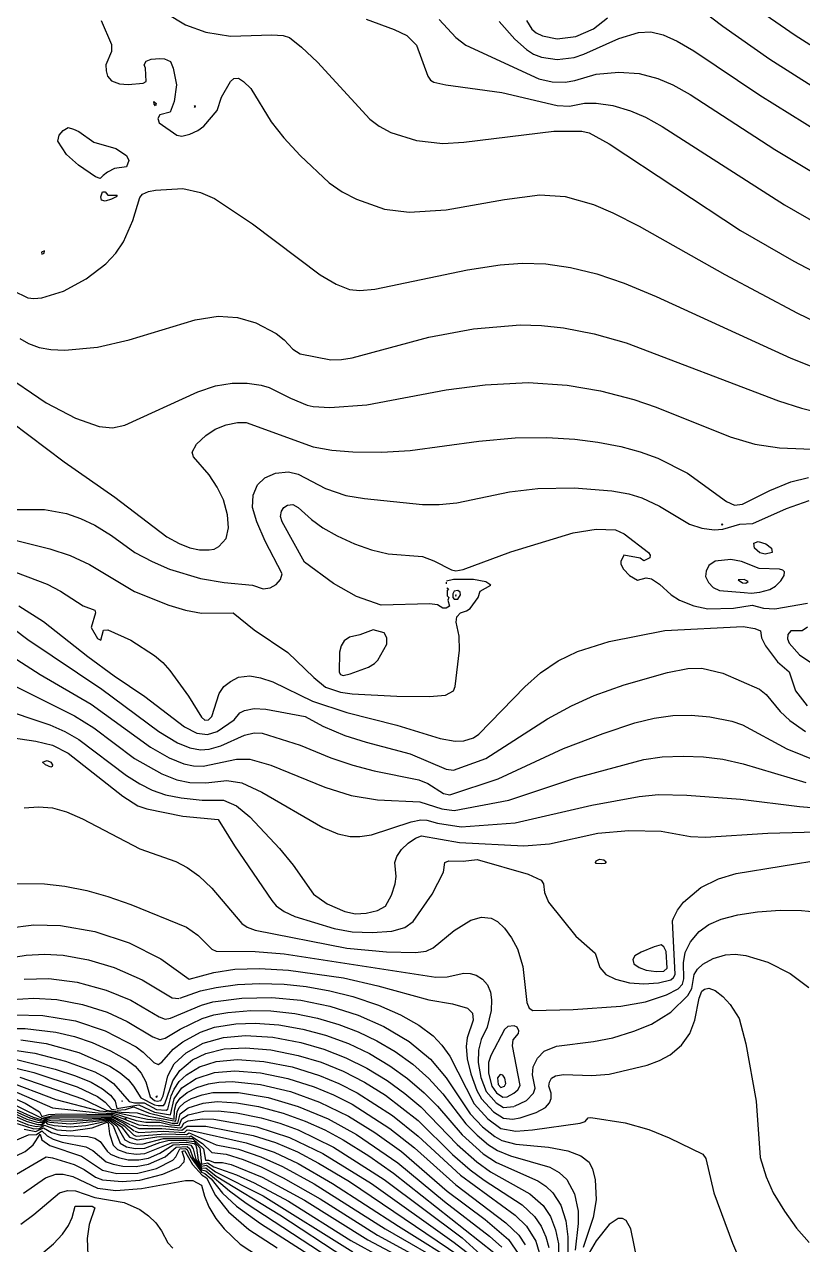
# Model space of a CAD drawing. Header units: inches. Extents: x 2608994 to 2618701, y 1261813 to 1271655.
# Drawn here: x 2611703 to 2612763, y 1265149 to 1266812 of the extents above; entities that cross this region are included whole.
import ezdxf

# ---------------------------------------------------------------- set-up
doc = ezdxf.new("R2010")
doc.units = ezdxf.units.IN
doc.header["$MEASUREMENT"] = 0

msp = doc.modelspace()

# ---------------------------------------------------------------- linework, layer by layer
for points, elevation in [([(2612564.8, 1266878.2), (2612654.8, 1266809.4), (2612718.4, 1266764.8), (2612809.6, 1266706.7)], 250), ([(2612680, 1266848.2), (2612753.2, 1266797.1), (2612839.6, 1266742.3)], 249), ([(2611896.4, 1266827.1), (2611922.8, 1266811.5), (2611950.4, 1266801.5), (2611984, 1266796), (2612040.4, 1266797.7), (2612056, 1266796.7), (2612064.4, 1266794.2), (2612080.9, 1266781.1), (2612102.6, 1266760.7), (2612173.7, 1266682.7), (2612186.5, 1266673.1), (2612202.4, 1266664.8), (2612237.2, 1266653.8), (2612273.2, 1266649.8), (2612302, 1266651.7), (2612424.4, 1266666.7), (2612462.8, 1266666.7), (2612472.4, 1266664.4), (2612499.6, 1266649.1), (2612678.8, 1266531.2), (2612751.1, 1266489.5), (2612860, 1266431.9)], 254), ([(2611808.1, 1266817.1), (2611821.9, 1266784.7), (2611822.2, 1266775.1), (2611814.3, 1266757.1), (2611814.6, 1266748.7), (2611816.8, 1266741.5), (2611822, 1266735.2), (2611832.8, 1266731), (2611844.8, 1266730), (2611865.2, 1266732.1), (2611869.4, 1266734.3), (2611868.5, 1266752.3), (2611866.7, 1266757.1), (2611869.4, 1266761.9), (2611876, 1266764.7), (2611888, 1266765.7), (2611894, 1266765), (2611902.4, 1266761.2), (2611906.2, 1266752.3), (2611910.6, 1266729.5), (2611907.2, 1266706.7), (2611901.9, 1266692.3), (2611888, 1266688.8), (2611885.2, 1266683.9), (2611886.8, 1266678), (2611910.8, 1266660.9), (2611918, 1266659.7), (2611928.8, 1266662.3), (2611939.6, 1266667.2), (2611948, 1266673.3), (2611966.1, 1266694.7), (2611971.7, 1266712.7), (2611984, 1266734), (2611988.8, 1266738.3), (2611994.8, 1266738.5), (2612002, 1266734.2), (2612012, 1266724.7), (2612039.5, 1266679.1), (2612056.9, 1266657.5), (2612079.2, 1266633.5), (2612118.4, 1266596.3), (2612136.4, 1266583.9), (2612155.6, 1266573.7), (2612194, 1266560.4), (2612227.6, 1266556.2), (2612278, 1266559.3), (2612357.2, 1266573.6), (2612405.2, 1266579.8), (2612440, 1266577.4), (2612478.4, 1266566.5), (2612504.8, 1266555.2), (2612540.8, 1266536.9), (2612657.2, 1266471.4), (2612756.5, 1266418.7), (2612826, 1266385.1)], 255), ([(2612168.8, 1266819.3), (2612206.8, 1266805.1), (2612224.4, 1266796.7), (2612237.4, 1266783.5), (2612252.8, 1266741.5), (2612256.4, 1266736.1), (2612261.2, 1266733.1), (2612277.4, 1266729.5), (2612353.6, 1266719.2), (2612429.2, 1266701.3), (2612446, 1266700.4), (2612466.4, 1266704.5), (2612482, 1266704.7), (2612504.8, 1266701.3), (2612528.8, 1266694.4), (2612549.2, 1266685.5), (2612572, 1266673), (2612738.8, 1266565.9), (2612852.8, 1266500.3)], 253), ([(2612268.4, 1266818.8), (2612291.2, 1266793.9), (2612304.4, 1266783.8), (2612404, 1266737.8), (2612422, 1266733.9), (2612440, 1266733.4), (2612453.2, 1266735.6), (2612482, 1266744.2), (2612513.2, 1266746.9), (2612540.8, 1266745), (2612566, 1266738.2), (2612586.4, 1266729.4), (2612610, 1266716.3), (2612725.6, 1266641.5), (2612821.6, 1266583.7)], 252), ([(2612350, 1266815.8), (2612371.5, 1266791.9), (2612387.2, 1266777.7), (2612396.8, 1266771.6), (2612407.6, 1266767.5), (2612429.2, 1266764.2), (2612452, 1266766.8), (2612465.2, 1266771.3), (2612513.2, 1266792.9), (2612539.6, 1266801.1), (2612556.4, 1266801.8), (2612573.2, 1266797.8), (2612592.4, 1266789.1), (2612615.2, 1266776), (2612705.2, 1266715.7), (2612786.8, 1266664.7)], 251), ([(2612387.2, 1266817.1), (2612394.4, 1266805.5), (2612400.4, 1266800.4), (2612408.8, 1266796.2), (2612429.2, 1266792.4), (2612454.4, 1266795.5), (2612478.4, 1266806.1), (2612497.6, 1266820.7)], 250), ([(2611882, 1266701.2), (2611880.2, 1266703.1), (2611879.6, 1266706.7), (2611882.9, 1266704.3), (2611882, 1266701.2)], 256), ([(2611934.8, 1266699.9), (2611936, 1266699.3), (2611936.4, 1266700.7), (2611936, 1266700.9), (2611934.8, 1266699.9)], 254), ([(2611810.7, 1266605.9), (2611806.4, 1266601.8), (2611800.4, 1266604.2), (2611777.3, 1266620.3), (2611760.8, 1266634.9), (2611748.8, 1266652.8), (2611750.8, 1266661.1), (2611756, 1266667.5), (2611763.2, 1266671.4), (2611770.4, 1266669.2), (2611777.7, 1266665.9), (2611798, 1266651.5), (2611828, 1266642.8), (2611842.5, 1266633.5), (2611845.5, 1266626.3), (2611842.4, 1266617.9), (2611826, 1266615.5), (2611816.4, 1266610.7), (2611810.7, 1266605.9)], 256), ([(2611687.6, 1266449.6), (2611708, 1266439.6), (2611716.4, 1266438.3), (2611727.2, 1266439.3), (2611756.6, 1266448.7), (2611787.4, 1266465.5), (2611814.3, 1266485.9), (2611827.9, 1266500.3), (2611838.4, 1266515.9), (2611851, 1266544.7), (2611860.6, 1266575.9), (2611864.3, 1266580.7), (2611872.4, 1266584.2), (2611882, 1266586.1), (2611919.2, 1266588.4), (2611943.2, 1266582.9), (2611962.4, 1266574.8), (2612014, 1266540.1), (2612106.4, 1266470.8), (2612128, 1266457.9), (2612146, 1266450.6), (2612160.4, 1266449.4), (2612180.8, 1266451.3), (2612306.8, 1266477.6), (2612351.2, 1266484.4), (2612381.2, 1266486.8), (2612413.6, 1266485.6), (2612447.2, 1266480.8), (2612483.2, 1266471.9), (2612520.4, 1266459.4), (2612563.6, 1266441.4), (2612747.2, 1266357.2), (2612885.2, 1266302.4)], 256), ([(2611822, 1266573.9), (2611813.6, 1266571.2), (2611808.3, 1266572.3), (2611807.6, 1266577.1), (2611810, 1266583.8), (2611813.6, 1266583.8), (2611817.2, 1266579.4), (2611829.7, 1266579.5), (2611828.3, 1266577.1), (2611822, 1266573.9)], 256), ([(2611730.2, 1266500.3), (2611730.8, 1266503.4), (2611726.5, 1266501.5), (2611727.2, 1266498.9), (2611730.2, 1266500.3)], 255), ([(2611697.2, 1266383.9), (2611709.2, 1266377), (2611723.6, 1266371.8), (2611739.2, 1266369), (2611758.4, 1266368), (2611802.8, 1266372.1), (2611846, 1266382.3), (2611936, 1266409.6), (2611967.2, 1266414.2), (2611993.6, 1266412.4), (2612018.8, 1266405.5), (2612046.4, 1266391), (2612057.2, 1266382.2), (2612069.2, 1266369.3), (2612078.8, 1266362.9), (2612120.8, 1266354.8), (2612135.2, 1266355.2), (2612149.6, 1266357.8), (2612254, 1266385.9), (2612315.2, 1266397.3), (2612378.8, 1266402.6), (2612407.6, 1266401.7), (2612437.6, 1266398.4), (2612479.6, 1266390.3), (2612522.8, 1266378.2), (2612730.4, 1266298.9), (2612761.6, 1266289.2), (2612838.4, 1266269.4)], 257), ([(2611671.7, 1266338.3), (2611733.2, 1266296.5), (2611772.8, 1266275.6), (2611805.2, 1266264.1), (2611823.2, 1266262.4), (2611840, 1266265.8), (2611939.6, 1266311.5), (2611963.6, 1266319.3), (2611986.4, 1266323), (2612006.8, 1266323.3), (2612026, 1266320.5), (2612036.8, 1266317), (2612065.6, 1266302.6), (2612088.4, 1266293.3), (2612096.8, 1266291.3), (2612119.6, 1266290.1), (2612170, 1266293.5), (2612278, 1266313.9), (2612330.8, 1266320.9), (2612389.6, 1266323.9), (2612442.4, 1266320.4), (2612488, 1266312.7), (2612533.6, 1266300.8), (2612563.6, 1266290.3), (2612664.4, 1266250.2), (2612698, 1266240.2), (2612731.6, 1266235), (2612820.4, 1266231.5)], 258), ([(2611685.2, 1266270.2), (2611757.6, 1266215.9), (2611826.8, 1266167.6), (2611897.3, 1266113.9), (2611914.4, 1266104.5), (2611928.8, 1266098.7), (2611942, 1266096.1), (2611955.2, 1266095.8), (2611962, 1266097.1), (2611968.4, 1266100.5), (2611978, 1266111.3), (2611981.6, 1266125.9), (2611979.8, 1266143.9), (2611974.4, 1266164.2), (2611966, 1266181.2), (2611955.2, 1266198), (2611933.6, 1266222.8), (2611931.9, 1266229.1), (2611938, 1266239.9), (2611950.4, 1266251.9), (2611963.1, 1266260.3), (2611978, 1266266.2), (2611993.6, 1266269.5), (2612005.6, 1266269.6), (2612096.8, 1266236.2), (2612122, 1266231.8), (2612150.8, 1266229.7), (2612190.4, 1266229.2), (2612228.8, 1266231.3), (2612322.4, 1266244), (2612371.6, 1266248.4), (2612414.8, 1266249.1), (2612453.2, 1266246.9), (2612484.4, 1266242.9), (2612515.6, 1266236.8), (2612542, 1266229.7), (2612566, 1266220.9), (2612606.7, 1266200.3), (2612659.4, 1266161.9), (2612670.4, 1266157), (2612681.2, 1266158.4), (2612718.4, 1266176.9), (2612747.2, 1266188.5), (2612771.2, 1266194.7)], 259), ([(2611664.8, 1266151.1), (2611730.8, 1266150.8), (2611760.8, 1266145.4), (2611780, 1266138.7), (2611799.2, 1266129.6), (2611822, 1266115.6), (2611853.9, 1266092.3), (2611877.2, 1266079.9), (2611901.2, 1266069.5), (2611943.2, 1266057.1), (2611975.6, 1266051.7), (2612014, 1266047.9), (2612028.4, 1266043), (2612038, 1266044.1), (2612046.4, 1266048.6), (2612052.4, 1266055.5), (2612054.4, 1266063.5), (2612031.3, 1266107.9), (2612019.8, 1266134.3), (2612014.2, 1266153.5), (2612014.8, 1266170.3), (2612021.1, 1266184.7), (2612030.8, 1266194.2), (2612045.2, 1266200.3), (2612063.2, 1266202.4), (2612076.4, 1266199.3), (2612113.6, 1266179.4), (2612141.2, 1266170.1), (2612166.4, 1266165.8), (2612245.6, 1266158), (2612268.4, 1266157.9), (2612292.4, 1266160.2), (2612364.2, 1266175.1), (2612402.8, 1266179.8), (2612452, 1266180.6), (2612503.6, 1266176.3), (2612526.4, 1266172.2), (2612544.1, 1266166.7), (2612568.4, 1266155.5), (2612609.2, 1266130.8), (2612626, 1266125.7), (2612642.8, 1266123.4), (2612654.8, 1266124.3), (2612677.6, 1266130.8), (2612695.6, 1266131.8), (2612741.2, 1266152.5), (2612772.4, 1266163.3)], 260), ([(2612278.6, 1266044.2), (2612280.8, 1266043.1), (2612279.2, 1266040.7), (2612279.2, 1266033.5), (2612281.6, 1266031.1), (2612280.1, 1266027.5), (2612282.4, 1266019.1), (2612278, 1266016.7), (2612273.2, 1266016.5), (2612266, 1266021), (2612255.2, 1266022.6), (2612189.2, 1266020.4), (2612155.6, 1266032.5), (2612124.4, 1266050.3), (2612084.8, 1266079.2), (2612054.3, 1266134.3), (2612052.1, 1266141.5), (2612053.5, 1266148.7), (2612056.8, 1266153.5), (2612061.8, 1266157.1), (2612069.2, 1266157.6), (2612076.4, 1266153.6), (2612094.4, 1266137.3), (2612110, 1266126), (2612129.2, 1266115.2), (2612153.2, 1266104.2), (2612176, 1266096.1), (2612198.8, 1266090.5), (2612245.6, 1266086.8), (2612261.2, 1266081.2), (2612285.2, 1266068.8), (2612291.2, 1266067.3), (2612300.8, 1266069.3), (2612365.9, 1266093.5), (2612450.8, 1266119.4), (2612482, 1266124), (2612508.4, 1266123.3), (2612520.4, 1266117.9), (2612553.4, 1266092.3), (2612555.7, 1266088.7), (2612555.4, 1266085.1), (2612546.8, 1266081.2), (2612542, 1266084.5), (2612519.7, 1266088.7), (2612515.6, 1266080.3), (2612515.7, 1266076.7), (2612519.5, 1266069.5), (2612527.6, 1266060.9), (2612538.4, 1266054.7), (2612550.4, 1266057.8), (2612557.6, 1266056.4), (2612568.4, 1266049.4), (2612584.2, 1266034.7), (2612595.4, 1266027.5), (2612615.2, 1266019.5), (2612634.4, 1266015.6), (2612669.2, 1266016.6), (2612694.4, 1266020.7), (2612710, 1266016.4), (2612725.6, 1266015.7), (2612770, 1266023.4)], 261), ([(2612653.6, 1266129.8), (2612652.7, 1266130.7), (2612653.6, 1266131.5), (2612654.5, 1266130.7), (2612653.6, 1266129.8)], 260), ([(2611644.4, 1266120.4), (2611738, 1266097.4), (2611765.6, 1266088.3), (2611792, 1266075.9), (2611853.2, 1266039.4), (2611900, 1266020.4), (2611922.8, 1266013.8), (2611944.4, 1266009.9), (2611987.6, 1266010.2), (2612016.4, 1265987.1), (2612062, 1265956.3), (2612097.7, 1265921.9), (2612113.7, 1265908.7), (2612134, 1265901.9), (2612149.6, 1265899.8), (2612210.8, 1265896.5), (2612255.2, 1265896), (2612276.8, 1265898.2), (2612287.9, 1265903.9), (2612290.3, 1265909.9), (2612295.8, 1265959.1), (2612295.5, 1265978.3), (2612291.4, 1265997.5), (2612292.4, 1266004.7), (2612297.2, 1266010.1), (2612305.6, 1266012.9), (2612310.4, 1266016.3), (2612321.6, 1266031.1), (2612324.2, 1266039.5), (2612338.5, 1266047.9), (2612332, 1266052.4), (2612315.2, 1266055.8), (2612287.6, 1266055.8), (2612278.3, 1266053.3)], 261), ([(2612721.6, 1266092.3), (2612712.4, 1266090.1), (2612705.2, 1266091.9), (2612697.9, 1266098.3), (2612696.8, 1266105), (2612702.8, 1266107.4), (2612713.4, 1266104.3), (2612720.9, 1266098.3), (2612721.6, 1266092.3)], 261), ([(2612683.6, 1266038.1), (2612693.2, 1266037.1), (2612705.2, 1266038.2), (2612718.7, 1266041.9), (2612726.4, 1266046.7), (2612733.8, 1266053.9), (2612738.2, 1266061.1), (2612738.7, 1266065.9), (2612736.5, 1266068.3), (2612731.6, 1266069.8), (2612704, 1266070.4), (2612680, 1266079.9), (2612665.6, 1266083), (2612644, 1266080.4), (2612635.6, 1266074.8), (2612631.8, 1266067.1), (2612631, 1266059.9), (2612634.9, 1266051.5), (2612641.6, 1266044.9), (2612650, 1266040.8), (2612683.6, 1266038.1)], 260), ([(2611678, 1266070.5), (2611734.4, 1266049.2), (2611752.7, 1266039.5), (2611783.6, 1266019.6), (2611799.2, 1266013.9), (2611800.4, 1266010.1), (2611794.4, 1265990.3), (2611802.8, 1265975.1), (2611807.6, 1265972.8), (2611811, 1265986.7), (2611817.2, 1265987), (2611848.4, 1265972.8), (2611880.8, 1265951.9), (2611892, 1265942.3), (2611901.3, 1265931.5), (2611926.8, 1265896.7), (2611944.4, 1265867.9), (2611949.2, 1265863.7), (2611954, 1265864.4), (2611958.6, 1265869.1), (2611968.5, 1265900.3), (2611975.2, 1265909.9), (2611984, 1265916.7), (2611994.8, 1265922.4), (2612010.4, 1265924.2), (2612024.8, 1265921.7), (2612041.6, 1265916.3), (2612095.6, 1265889.7), (2612142.4, 1265874.3), (2612210.8, 1265856.9), (2612269.8, 1265839.1), (2612290, 1265835.5), (2612302, 1265835.9), (2612315.2, 1265839.8), (2612322.4, 1265844.9), (2612384.8, 1265909.2), (2612406.4, 1265928.5), (2612430.4, 1265944.6), (2612456.8, 1265957.3), (2612500, 1265970.9), (2612575.6, 1265986.2), (2612682.4, 1265991.4), (2612698, 1265988.9), (2612705.8, 1265985.5), (2612707.1, 1265975.9), (2612712.6, 1265965.1), (2612728.9, 1265943.5), (2612744.8, 1265929.9), (2612753.6, 1265903.9), (2612769.4, 1265883.5)], 262), ([(2612278, 1266052.1), (2612278, 1266049.7)], 261), ([(2612681.2, 1266051.2), (2612686, 1266050.5), (2612689, 1266052.7), (2612683.6, 1266055.7), (2612675.3, 1266055.1), (2612681.2, 1266051.2)], 259), ([(2612287.1, 1266031.1), (2612288.8, 1266028.8), (2612293.6, 1266029), (2612297.2, 1266034.7), (2612297.1, 1266038.3), (2612293.6, 1266040.6), (2612288.8, 1266039.5), (2612286.9, 1266035.9), (2612287.1, 1266031.1)], 260), ([(2612291.2, 1266033.3), (2612291.5, 1266033.5), (2612291.2, 1266034.8), (2612290.7, 1266033.5), (2612291.2, 1266033.3)], 259), ([(2611651.6, 1266016.1), (2611708, 1265974), (2611808.8, 1265906.2), (2611886.6, 1265848.7), (2611912, 1265833.2), (2611928.8, 1265826.2), (2611943.2, 1265823.6), (2611955.2, 1265824.3), (2611970.8, 1265828.9), (2612003.2, 1265843.7), (2612016.4, 1265846.5), (2612027.2, 1265846.1), (2612078.8, 1265829.9), (2612120.8, 1265812.8), (2612150.8, 1265802.6), (2612179.6, 1265795.1), (2612240.8, 1265782.7), (2612252.8, 1265777.7), (2612274.4, 1265764.2), (2612282.8, 1265762.1), (2612348.8, 1265784.1), (2612437.6, 1265825.1), (2612491.6, 1265845.7), (2612534.8, 1265860.2), (2612561.2, 1265866.7), (2612586.4, 1265870.3), (2612611.6, 1265870.9), (2612636.8, 1265868.6), (2612666.8, 1265862.4), (2612681.2, 1265857.7), (2612741.9, 1265824.7), (2612784.4, 1265807.5)], 264), ([(2611696, 1266019.8), (2611729.6, 1265998.3), (2611789.8, 1265950.7), (2611825.6, 1265924.5), (2611867.6, 1265896.1), (2611921.6, 1265854.7), (2611938.4, 1265846.1), (2611952.8, 1265844.5), (2611966, 1265848.7), (2611989.1, 1265864.3), (2611997, 1265873.9), (2612003.2, 1265877.3), (2612016.4, 1265879.7), (2612032, 1265879.1), (2612086, 1265868.7), (2612110, 1265855.6), (2612140, 1265843.2), (2612168.8, 1265833.9), (2612228.8, 1265818.2), (2612278, 1265797.1), (2612287.6, 1265795.7), (2612332, 1265811.9), (2612416, 1265865.7), (2612448.4, 1265883.3), (2612479.6, 1265897.5), (2612520.4, 1265912.2), (2612579.2, 1265929), (2612606.8, 1265934.4), (2612626, 1265934.6), (2612654.8, 1265928), (2612704.7, 1265906.3), (2612713.6, 1265898.8), (2612732.8, 1265875.9), (2612746, 1265863.6), (2612767.2, 1265848.7)], 263), ([(2612147.2, 1265927), (2612172, 1265936.3), (2612180.1, 1265941.1), (2612184.9, 1265945.9), (2612197.2, 1265967.5), (2612197.2, 1265975.9), (2612193.2, 1265983.1), (2612178.4, 1265986.8), (2612160.4, 1265980), (2612146, 1265977.1), (2612138.8, 1265971.9), (2612134.8, 1265965.1), (2612132.6, 1265956.7), (2612132.2, 1265929.1), (2612134, 1265926.1), (2612137.6, 1265924.7), (2612147.2, 1265927)], 260), ([(2612770, 1265990.8), (2612762.8, 1265985.6), (2612747.2, 1265985.5), (2612743.3, 1265980.7), (2612742.8, 1265974.7), (2612745, 1265968.7), (2612759.2, 1265952.9), (2612776, 1265941.6)], 261), ([(2611612, 1265949.1), (2611771.6, 1265870), (2611798, 1265853.3), (2611853.5, 1265811.5), (2611890.4, 1265790.7), (2611910.8, 1265782.8), (2611928.8, 1265779), (2611950.4, 1265778.6), (2611979.2, 1265781.9), (2611999.6, 1265778.5), (2612026.9, 1265765.9), (2612110, 1265717.7), (2612130.4, 1265709.1), (2612147.2, 1265705.4), (2612160.4, 1265705.2), (2612176, 1265707.8), (2612230, 1265725.3), (2612243.2, 1265728), (2612251.6, 1265727.8), (2612266, 1265723.4), (2612298.4, 1265718.8), (2612371.6, 1265724), (2612476, 1265748.1), (2612540.8, 1265759.9), (2612567.2, 1265762.7), (2612605.6, 1265761.8), (2612678.8, 1265756.2), (2612759.2, 1265746.1), (2612831.2, 1265740.4)], 266), ([(2611686.6, 1265950.7), (2611724.8, 1265926.2), (2611794.4, 1265885.6), (2611875, 1265827.1), (2611900.6, 1265812.7), (2611920.4, 1265804.6), (2611933.6, 1265801.8), (2611946.8, 1265801.3), (2611992.4, 1265810.8), (2612010.4, 1265810.6), (2612039.2, 1265802.4), (2612112.4, 1265772.8), (2612148.4, 1265761.4), (2612184.4, 1265755.3), (2612242, 1265752.8), (2612272, 1265743.3), (2612288.8, 1265740.8), (2612363.2, 1265755.1), (2612454.4, 1265785.3), (2612546.8, 1265810.3), (2612572, 1265813.8), (2612600.8, 1265814.9), (2612628.4, 1265813.9), (2612654.8, 1265810.8), (2612682.4, 1265804.5), (2612767.6, 1265779)], 265), ([(2611666, 1265881.5), (2611738, 1265857.6), (2611758.4, 1265848.6), (2611777.6, 1265837.8), (2611842.4, 1265788.5), (2611860.4, 1265777.1), (2611877.2, 1265768.7), (2611895.4, 1265762.3), (2611916.8, 1265758.1), (2611945.6, 1265754.8), (2611974.4, 1265754.7), (2611992.4, 1265747.2), (2612010.5, 1265732.3), (2612050.8, 1265689.1), (2612069.3, 1265666.3), (2612097.2, 1265626.7), (2612115.7, 1265613.5), (2612140, 1265603.3), (2612154.4, 1265600.2), (2612168.8, 1265600.8), (2612184.4, 1265604.5), (2612195.2, 1265610.7), (2612203.2, 1265625.5), (2612208.5, 1265641.1), (2612209.6, 1265650.7), (2612208, 1265669.9), (2612210.5, 1265678.3), (2612217.2, 1265687.9), (2612226, 1265696.3), (2612236, 1265703.2), (2612244.4, 1265706.5), (2612296, 1265697.1), (2612383.6, 1265692.7), (2612418.4, 1265695.4), (2612484.4, 1265710), (2612526.4, 1265713.5), (2612570.8, 1265712.8), (2612610.4, 1265705.6), (2612630.8, 1265704.3), (2612716, 1265709.8), (2612831.2, 1265713.2)], 267), ([(2611663.6, 1265843.3), (2611718.8, 1265835.2), (2611741.6, 1265829.8), (2611763.2, 1265818.8), (2611837.6, 1265760.3), (2611858, 1265747.3), (2611870, 1265743.3), (2611919.2, 1265733.2), (2611967.1, 1265728.7), (2611989.5, 1265692.7), (2612040.2, 1265618.3), (2612046.5, 1265611.1), (2612057.2, 1265603), (2612071.6, 1265596.2), (2612125.5, 1265579.9), (2612149.6, 1265575.4), (2612177.2, 1265574.4), (2612203.6, 1265576.3), (2612221.6, 1265581.3), (2612233, 1265589.5), (2612258.6, 1265626.7), (2612274.1, 1265656.7), (2612275.8, 1265669.9), (2612281.6, 1265672.3), (2612300.8, 1265671.8), (2612320, 1265673.9), (2612389.5, 1265654.3), (2612407.1, 1265645.9), (2612410.2, 1265641.1), (2612411.8, 1265629.1), (2612417.1, 1265615.9), (2612454.4, 1265569.5), (2612480.8, 1265546.5), (2612487.2, 1265527.1), (2612495.2, 1265517.4), (2612508.4, 1265510.9), (2612527.6, 1265506.2), (2612546.8, 1265504.7), (2612567.2, 1265506.1), (2612583.7, 1265510.3), (2612587.6, 1265513.1), (2612589.8, 1265517.5), (2612585.9, 1265590.7), (2612587.3, 1265594.3), (2612592.9, 1265605.1), (2612601, 1265615.9), (2612624.8, 1265635.9), (2612648.8, 1265647.9), (2612672.8, 1265655.1), (2612795.2, 1265675.1)], 268), ([(2611732, 1265803), (2611728.2, 1265806.7), (2611734.4, 1265808.8), (2611739.2, 1265806.9), (2611741.9, 1265803.1), (2611741.3, 1265800.7), (2611739.2, 1265799.7), (2611732, 1265803)], 269), ([(2611703.2, 1265744.5), (2611722.4, 1265745.9), (2611741.6, 1265744.4), (2611760.8, 1265739.1), (2611782.4, 1265729.5), (2611860.4, 1265688.7), (2611909.6, 1265671.2), (2611925.2, 1265663.1), (2611940.8, 1265651.7), (2611958.8, 1265634.9), (2611999.6, 1265586.9), (2612006.8, 1265581.7), (2612017.6, 1265577.6), (2612142.4, 1265553.4), (2612196.4, 1265548.3), (2612236, 1265547.3), (2612250.4, 1265549.3), (2612260, 1265553.5), (2612288.8, 1265577.5), (2612311.6, 1265591.2), (2612326, 1265595.5), (2612339.2, 1265593.9), (2612347.6, 1265589.4), (2612357.2, 1265580.5), (2612366.8, 1265567.3), (2612374.9, 1265552.3), (2612382.4, 1265528.3), (2612387.6, 1265479.1), (2612390.8, 1265471.6), (2612395.9, 1265468.3), (2612450.8, 1265469.5), (2612515.6, 1265474), (2612549.2, 1265479.9), (2612578, 1265489.7), (2612593.6, 1265498), (2612599.5, 1265504.3), (2612601.5, 1265511.5), (2612600.9, 1265533.1), (2612603.5, 1265547.5), (2612610.4, 1265561.9), (2612622.4, 1265576), (2612635.6, 1265585.5), (2612652.4, 1265592.9), (2612675.2, 1265598.8), (2612701.6, 1265602.7), (2612732.8, 1265605), (2612761.6, 1265604.6), (2612790.4, 1265601.8)], 269), ([(2612481, 1265669.9), (2612482.1, 1265672.3), (2612486.8, 1265674.4), (2612492.6, 1265673.5), (2612495.7, 1265671.1), (2612494, 1265668.7), (2612489.2, 1265668), (2612482, 1265668.6), (2612481, 1265669.9)], 268), ([(2611596.4, 1265641.8), (2611730.8, 1265640.7), (2611758.4, 1265637.6), (2611788.4, 1265631.8), (2611817.2, 1265623.8), (2611848.4, 1265612.7), (2611924, 1265581.7), (2611939.6, 1265571.1), (2611958.8, 1265552.1), (2611964.8, 1265549.3), (2612017.6, 1265548.7), (2612057.2, 1265545.4), (2612263.6, 1265513.9), (2612279.2, 1265514.1), (2612302, 1265519.3), (2612310.4, 1265518.9), (2612318.8, 1265516.4), (2612327.2, 1265511.1), (2612334.1, 1265503.1), (2612338.3, 1265493.5), (2612339.7, 1265482.7), (2612338.9, 1265468.3), (2612333.8, 1265445.5), (2612325.7, 1265428.7), (2612321.8, 1265414.3), (2612321.2, 1265397.5), (2612325.2, 1265377.1), (2612332.5, 1265357.9), (2612346.1, 1265342.3), (2612356, 1265336.1), (2612369.8, 1265337.3)], 270), ([(2611680.4, 1265580.6), (2611716.4, 1265584.9), (2611752.4, 1265584.1), (2611799.2, 1265576.1), (2611846, 1265560.3), (2611889.2, 1265538.8), (2611927.6, 1265511.1), (2611961.2, 1265520.3), (2611990, 1265524.6), (2612023.6, 1265525.7), (2612063.2, 1265523.4), (2612138.1, 1265512.7), (2612184.7, 1265501.9), (2612254, 1265483), (2612286.4, 1265477.5), (2612306.8, 1265471.3), (2612313.8, 1265464.7), (2612314.5, 1265455.1), (2612306.5, 1265431.1), (2612304.9, 1265419.1), (2612306.2, 1265402.3), (2612311.2, 1265381.9), (2612319.5, 1265359.1), (2612326, 1265347.9), (2612342.3, 1265330.3), (2612356, 1265321.6), (2612368, 1265320.4), (2612378.8, 1265322.2), (2612400.4, 1265329.1), (2612413.3, 1265336.3), (2612418.7, 1265342.3), (2612420.9, 1265348.3), (2612420.7, 1265355.5), (2612417.8, 1265365.1), (2612418.4, 1265370.7), (2612421.3, 1265375.9), (2612426.8, 1265379.1), (2612437.6, 1265381.1), (2612476, 1265379.7), (2612500, 1265381.7), (2612551.6, 1265393.8), (2612568.4, 1265400.2), (2612582.8, 1265408), (2612598.4, 1265421.1), (2612609.6, 1265437.1), (2612616.5, 1265455.1), (2612622.3, 1265485.1), (2612626, 1265494.7), (2612629.6, 1265497.5), (2612635.6, 1265498.9), (2612644, 1265495.7), (2612654.5, 1265487.5), (2612664.8, 1265476.7), (2612676.8, 1265457.5), (2612686.1, 1265422.7), (2612699.9, 1265344.7), (2612705.4, 1265267.9), (2612713.6, 1265241.5), (2612723.2, 1265220), (2612738.4, 1265194.7), (2612754.9, 1265171.9), (2612772.4, 1265152.1)], 271), ([(2611680.4, 1265539.6), (2611705.6, 1265543.6), (2611730.8, 1265544.9), (2611756, 1265543.5), (2611790.8, 1265537.5), (2611825.6, 1265526.8), (2611864, 1265509.9), (2611904.8, 1265485.4), (2611913.8, 1265484.5)], 272), ([(2612371, 1265337.9), (2612387.4, 1265345.9), (2612396.9, 1265355.5), (2612398.9, 1265362.7), (2612395.3, 1265380.7), (2612396.3, 1265391.5), (2612402, 1265403.5), (2612411.2, 1265413), (2612428, 1265419.5), (2612478.4, 1265426), (2612504.8, 1265431.2), (2612533.6, 1265440.1), (2612557.6, 1265449.7), (2612584, 1265466.2), (2612606.8, 1265488.9), (2612612.3, 1265498.3), (2612615.4, 1265517.5), (2612620.1, 1265524.7), (2612627.2, 1265531.4), (2612641.6, 1265539.3), (2612658.4, 1265544.2), (2612671.6, 1265545), (2612686, 1265543.1), (2612716, 1265534), (2612746.1, 1265518.7), (2612771.6, 1265499.5)], 270), ([(2612563.6, 1265521.3), (2612574.4, 1265521.7), (2612579, 1265525.9), (2612577.3, 1265548.7), (2612574.4, 1265555.1), (2612570.8, 1265557.6), (2612561.2, 1265555.2), (2612543.2, 1265547.7), (2612534.9, 1265542.7), (2612532.2, 1265537.9), (2612533.6, 1265532.1), (2612540.5, 1265527.1), (2612550.4, 1265523.4), (2612563.6, 1265521.3)], 267), ([(2611703.2, 1265511.2), (2611736.8, 1265512), (2611775.2, 1265507.1), (2611814.8, 1265496.1), (2611848.4, 1265482.2), (2611886.8, 1265459.9), (2611895.2, 1265456.7), (2611902.4, 1265457.7), (2611944.4, 1265475.7), (2611960, 1265480.1), (2611999.6, 1265485.2), (2612040.4, 1265486.2), (2612080, 1265482.4), (2612119.6, 1265474.2), (2612158, 1265462), (2612192.8, 1265446.5), (2612227.6, 1265425.9), (2612256.4, 1265402), (2612278, 1265376.7), (2612310.4, 1265327.7), (2612327.2, 1265309.9), (2612344, 1265296.4), (2612353.6, 1265291.3), (2612372.8, 1265286), (2612417.2, 1265282.1), (2612443.6, 1265277.1), (2612461.2, 1265270.3), (2612472.4, 1265261.5), (2612476.9, 1265252.3), (2612480.9, 1265237.9), (2612482.2, 1265210.3), (2612477.8, 1265186.3), (2612464.3, 1265145.5)], 273), ([(2611915, 1265484.9), (2611943.2, 1265494.9), (2611964.8, 1265499.5), (2611993.6, 1265503.6), (2612023.6, 1265505.2), (2612057.2, 1265504.2), (2612087.2, 1265501), (2612119.6, 1265495.3), (2612150.8, 1265487.3), (2612185.6, 1265475.4), (2612215.6, 1265462.4), (2612240.8, 1265448.2), (2612260, 1265433.9), (2612272, 1265421.3), (2612282.8, 1265405.9), (2612316.1, 1265341.1), (2612334.5, 1265320.7), (2612352.4, 1265307.7), (2612372.8, 1265303.7), (2612395.6, 1265305.7), (2612460.4, 1265314.9), (2612467, 1265317.1), (2612471.2, 1265322), (2612474.8, 1265322.7), (2612521.6, 1265315.4), (2612554, 1265306.2), (2612581.6, 1265295), (2612627.2, 1265272.4), (2612631.5, 1265266.7), (2612642.4, 1265219.9), (2612668, 1265151.1), (2612684.1, 1265113.1)], 272), ([(2611686.4, 1265483.2), (2611716.4, 1265485.1), (2611747.6, 1265483.2), (2611782.4, 1265476.6), (2611816, 1265466), (2611843.6, 1265453.5), (2611878.4, 1265432.6), (2611888, 1265428.8), (2611895.2, 1265430.4), (2611915.6, 1265443), (2611945.6, 1265457.6), (2611961.2, 1265462.4), (2611980.4, 1265465.8), (2612011.6, 1265468.5), (2612039.2, 1265468), (2612071.6, 1265464.3), (2612102.8, 1265457.9), (2612131.6, 1265449.4), (2612158, 1265439.3), (2612183.2, 1265427.2), (2612208.4, 1265412.3), (2612232.4, 1265395), (2612254, 1265375.8), (2612273.2, 1265354.6), (2612304.4, 1265314.1), (2612320, 1265298.3), (2612335.6, 1265285.3), (2612347.6, 1265277.6), (2612365.6, 1265270.3), (2612418.9, 1265254.7), (2612431.7, 1265247.5), (2612442.2, 1265237.9), (2612452.5, 1265218.7), (2612457.6, 1265194.7), (2612457.8, 1265177.9), (2612453.7, 1265141.9)], 274), ([(2611690, 1265462.3), (2611728.4, 1265461.6), (2611772.8, 1265454.2), (2611813.6, 1265440.6), (2611855.6, 1265418.6), (2611865.2, 1265411.7), (2611879.6, 1265397.6), (2611885.6, 1265394.9), (2611890.4, 1265397.9), (2611905.9, 1265415.5), (2611919.2, 1265425.5), (2611943.2, 1265438.9), (2611962.4, 1265445.4), (2611991.2, 1265450.2), (2612017.6, 1265451.2), (2612050, 1265448.7), (2612082.4, 1265443.1), (2612113.6, 1265434.7), (2612144.8, 1265423.2), (2612173.6, 1265409.5), (2612201.2, 1265393), (2612225.2, 1265375.8), (2612248, 1265356.2), (2612266, 1265337.8), (2612299.5, 1265299.1), (2612328.4, 1265273.1), (2612346.4, 1265261.3), (2612402.8, 1265236.2), (2612413.6, 1265229), (2612423.2, 1265219.9), (2612434, 1265203), (2612440.7, 1265181.5), (2612443.3, 1265159.9), (2612443.4, 1265119.1)], 275), ([(2612354.8, 1265350.1), (2612360.8, 1265350.8), (2612369.8, 1265355.5), (2612375.3, 1265360.3), (2612378.5, 1265366.3), (2612368, 1265420.3), (2612369.2, 1265428.5), (2612376.3, 1265437.1), (2612376.8, 1265440.7), (2612374.6, 1265445.5), (2612370.4, 1265447.5), (2612362, 1265446.3), (2612357.2, 1265442.2), (2612338.6, 1265407.1), (2612335.4, 1265397.5), (2612335.3, 1265383.1), (2612340, 1265365.1), (2612346.4, 1265356.3), (2612354.8, 1265350.1)], 269), ([(2611589.2, 1265428.7), (2611717.6, 1265410.4), (2611759.6, 1265399.3), (2611799.2, 1265384.6), (2611813.6, 1265376.8), (2611824.7, 1265368.7), (2611846, 1265344.3), (2611853.2, 1265342.7), (2611866.4, 1265342.7), (2611883.2, 1265333.3), (2611896.4, 1265332.7), (2611898.8, 1265333.9), (2611903.2, 1265351.9), (2611907.2, 1265361.2), (2611914.4, 1265371.6), (2611924, 1265380.8), (2611942, 1265391.6), (2611964.8, 1265398.8), (2611993.6, 1265401.5), (2612029.6, 1265399), (2612068, 1265391.5), (2612105.2, 1265379.8), (2612131.6, 1265368.8), (2612156.8, 1265356.1), (2612204.8, 1265325.1), (2612239.6, 1265297.3), (2612297.2, 1265243.9), (2612371.6, 1265189.4), (2612387.2, 1265174.3), (2612399.9, 1265153.9), (2612408.3, 1265126.3)], 278), ([(2611621.6, 1265443.8), (2611704.4, 1265444), (2611746.4, 1265438.8), (2611771.6, 1265432.7), (2611795.6, 1265424.5), (2611820.8, 1265413.4), (2611843.6, 1265400.8), (2611854.4, 1265392.3), (2611862.4, 1265383.1), (2611868.8, 1265371.1), (2611874.5, 1265350.7), (2611880.8, 1265345.8), (2611884.4, 1265344.9), (2611889.2, 1265345.9), (2611892.4, 1265351.9), (2611898.6, 1265379.5), (2611907.2, 1265395.6), (2611923.5, 1265410.7), (2611946.8, 1265423.9), (2611974.4, 1265431.5), (2612004.4, 1265434.2), (2612041.6, 1265431.8), (2612080, 1265424.7), (2612111.2, 1265415.7), (2612141.2, 1265403.9), (2612170, 1265389.7), (2612197.6, 1265372.8), (2612221.6, 1265355.4), (2612243.2, 1265337.2), (2612292.8, 1265285.9), (2612319.8, 1265261.9), (2612338.3, 1265248.7), (2612391.8, 1265218.7), (2612410, 1265202.4), (2612419.9, 1265187.5), (2612426.9, 1265169.5), (2612430.7, 1265150.3), (2612431.2, 1265126.3)], 276), ([(2611698.4, 1265428.3), (2611733.2, 1265423.2), (2611777.6, 1265410.9), (2611819.6, 1265392.6), (2611834, 1265383.4), (2611844.8, 1265374.1), (2611852, 1265365.4), (2611861.8, 1265349.5), (2611880.8, 1265340), (2611885.6, 1265338.9), (2611892.8, 1265339), (2611894.7, 1265341.1), (2611905.6, 1265372.3), (2611915.2, 1265386.7), (2611932.4, 1265400.9), (2611950.4, 1265409.6), (2611975.6, 1265415.9), (2612004.4, 1265417.5), (2612039.2, 1265414.6), (2612076.4, 1265407.2), (2612107.6, 1265397.7), (2612137.6, 1265385.5), (2612166.4, 1265370.8), (2612195.2, 1265352.8), (2612239.6, 1265318.3), (2612286.4, 1265272.3), (2612310.4, 1265251.4), (2612329.6, 1265236.9), (2612381.2, 1265203.5), (2612398, 1265187.8), (2612407.2, 1265174.3), (2612413.7, 1265159.9), (2612417.7, 1265145.5)], 277), ([(2611666, 1265396.3), (2611716.4, 1265383.7), (2611775.2, 1265364.1), (2611802.8, 1265351.2), (2611813.6, 1265343.6), (2611822.1, 1265333.9), (2611828.6, 1265332.8)], 280), ([(2611688.8, 1265402.6), (2611745.2, 1265388.5), (2611772.8, 1265379.5), (2611794.4, 1265370.6), (2611810, 1265361.8), (2611820.8, 1265353.1), (2611827.1, 1265344.7), (2611829.2, 1265334.8), (2611859.2, 1265340), (2611880.8, 1265329.9), (2611902.4, 1265326.3), (2611907.2, 1265348), (2611918, 1265362.9), (2611937.2, 1265375.7), (2611962.4, 1265383.9), (2611990, 1265386.1), (2612024.8, 1265383.3), (2612062, 1265375.7), (2612098, 1265364.3), (2612124.4, 1265353.3), (2612149.6, 1265340.6), (2612201.2, 1265307.5), (2612234.8, 1265281.2), (2612291.1, 1265230.7), (2612359.3, 1265179.1), (2612376.7, 1265162.3), (2612385.6, 1265149.1)], 279), ([(2612357.1, 1265365.1), (2612359.3, 1265368.7), (2612357.6, 1265375.9), (2612354.8, 1265380.3), (2612351.2, 1265381.1), (2612347.6, 1265376.5), (2612348.7, 1265367.5), (2612352.4, 1265363.4), (2612357.1, 1265365.1)], 268), ([(2611676.8, 1265373.3), (2611746.4, 1265347.2), (2611805.6, 1265331.5), (2611826.8, 1265329.7), (2611871.2, 1265320.3), (2611888, 1265319.1), (2611904.8, 1265314.9), (2611912.3, 1265314.7), (2611915.6, 1265327.3), (2611926.4, 1265335.6), (2611946.8, 1265342.2), (2611966, 1265344.3), (2611992.4, 1265342.6), (2612022.4, 1265337.3), (2612056, 1265328.5), (2612086, 1265317.7), (2612112.4, 1265305.7), (2612137.6, 1265292), (2612172.4, 1265270.2), (2612206, 1265246.8), (2612342.8, 1265138.6)], 282), ([(2611678, 1265363.3), (2611741.6, 1265335.9), (2611804, 1265328.7), (2611825.6, 1265328.1), (2611855.6, 1265318.5), (2611868.8, 1265316.1), (2611888, 1265316.1), (2611902.4, 1265312.3), (2611914.4, 1265311.5), (2611918, 1265320.7), (2611926.4, 1265326.1), (2611948, 1265331.2), (2611967.2, 1265331.8), (2611992.4, 1265328.9), (2612026, 1265321.9), (2612051.2, 1265314.9), (2612076.4, 1265305.7), (2612124.4, 1265282.2), (2612193.3, 1265237.9), (2612299.6, 1265158.4), (2612329.6, 1265131.5)], 283), ([(2611697.2, 1265377.6), (2611782.4, 1265347.9), (2611814.9, 1265332.7), (2611835.1, 1265329.7)], 281), ([(2611829.8, 1265332.7), (2611841.2, 1265333.3), (2611852, 1265337), (2611873.6, 1265328.5), (2611907.2, 1265320.3), (2611907.7, 1265332.7), (2611910.1, 1265341.1), (2611915.6, 1265348.8), (2611925.2, 1265356.6), (2611938.4, 1265363.4), (2611954, 1265368.5), (2611968.4, 1265370.8), (2611986.4, 1265371.4), (2612024.8, 1265367.4), (2612065.6, 1265357.9), (2612105.2, 1265343.6), (2612144.8, 1265324.3), (2612180.8, 1265302.1), (2612216.8, 1265276.2), (2612279.4, 1265222.3), (2612330.8, 1265183.7), (2612362.5, 1265156.3), (2612390.1, 1265116.7)], 280), ([(2611663.6, 1265346.3), (2611715.4, 1265323.1), (2611726, 1265319.8), (2611730.8, 1265322.2), (2611738, 1265322.8), (2611822, 1265323.6), (2611838.8, 1265314.7), (2611852.8, 1265304.5)], 286), ([(2611664.8, 1265359.5), (2611704.4, 1265342), (2611723.9, 1265330.3), (2611727.2, 1265323.7), (2611736.8, 1265326.5), (2611753.6, 1265327.6), (2611823.2, 1265326.8), (2611859.2, 1265312.5), (2611877.2, 1265311), (2611888, 1265311.8), (2611915.6, 1265308.4), (2611918, 1265309.7), (2611920.4, 1265315), (2611926.4, 1265317.8), (2611945.6, 1265320.5), (2611961.2, 1265320.3), (2612020, 1265309.7), (2612064.4, 1265295.4), (2612110, 1265273.5), (2612176, 1265232.4), (2612288.8, 1265152.4), (2612320.4, 1265127.5)], 284), ([(2611664.8, 1265352.2), (2611727.2, 1265321.6), (2611740.4, 1265324.8), (2611822, 1265325.3), (2611846.9, 1265312.9)], 285), ([(2611835.3, 1265329.7), (2611856.8, 1265328.9), (2611872.4, 1265324.5), (2611909.6, 1265317.4), (2611911.4, 1265330.3), (2611914.3, 1265336.3), (2611921.6, 1265343.1), (2611931.2, 1265348.5), (2611945.6, 1265353.6), (2611960, 1265356.6), (2611994.8, 1265356.4), (2612035.6, 1265349.6), (2612076.4, 1265337.7), (2612117.2, 1265320.6), (2612155.6, 1265299.3), (2612212, 1265260.8), (2612275.5, 1265207.9), (2612336.8, 1265160.9), (2612353.6, 1265146)], 281), ([(2611836.4, 1265344.3), (2611836.9, 1265344.7), (2611836.4, 1265345.2), (2611836, 1265344.7), (2611836.4, 1265344.3)], 278), ([(2611883.2, 1265350.2), (2611884.1, 1265350.7), (2611883.2, 1265351.4), (2611882.6, 1265350.7), (2611883.2, 1265350.2)], 275), ([(2611884.4, 1265351.7), (2611884.4, 1265351.9), (2611884.4, 1265352), (2611884.3, 1265351.9), (2611884.4, 1265351.7)], 275), ([(2611666, 1265335.1), (2611705.6, 1265317.5), (2611721.2, 1265313.1), (2611727.2, 1265313.6), (2611733.2, 1265319), (2611734.4, 1265317), (2611738, 1265316), (2611765.6, 1265314.1), (2611818.4, 1265319.2), (2611829.3, 1265311.1), (2611840.4, 1265291.9), (2611847.2, 1265288.3), (2611856.8, 1265286.3), (2611865.2, 1265286.6), (2611892.8, 1265293.8), (2611932.4, 1265293.7), (2611947.3, 1265279.9), (2611950.2, 1265264.3), (2611954, 1265264.5), (2611962.4, 1265261), (2611973.2, 1265261.3), (2611985.2, 1265258.6), (2612027.2, 1265241), (2612084.8, 1265209.8), (2612171.2, 1265155.7), (2612230.9, 1265123.9)], 289), ([(2611667.2, 1265341.3), (2611710.8, 1265321.9), (2611724.8, 1265317.8), (2611728.4, 1265318.1), (2611732, 1265321.2), (2611770.4, 1265320.1), (2611820.8, 1265322.1), (2611839.3, 1265311.1), (2611852, 1265298.8), (2611855.6, 1265297.2), (2611895.2, 1265300.3), (2611924, 1265299.3), (2611927.6, 1265301.5), (2611964.8, 1265285.3), (2611994.8, 1265279.2), (2612025.2, 1265269.1), (2612054.8, 1265255.8), (2612098, 1265232), (2612194.8, 1265170.7), (2612285.8, 1265117.9)], 287), ([(2611667.2, 1265338.4), (2611706.8, 1265320.4), (2611722.4, 1265315.7), (2611728.4, 1265316.2), (2611732, 1265320.1), (2611739.2, 1265318.4), (2611768, 1265317.4), (2611819.6, 1265320.7), (2611835.7, 1265309.9), (2611846.4, 1265295.5), (2611856.8, 1265291.9), (2611886.8, 1265296.7), (2611927.6, 1265296.3), (2611930, 1265297.5), (2611945.9, 1265287.1), (2611958.8, 1265275), (2611978, 1265272.4), (2612001.3, 1265265.5), (2612026, 1265255.5), (2612056, 1265240.3), (2612106.4, 1265211.7), (2612184.4, 1265162.3), (2612270.1, 1265115.5)], 288), ([(2611682.8, 1265323), (2611709.2, 1265312.7), (2611720, 1265310.2), (2611727.2, 1265311.4), (2611732, 1265316.8), (2611734.4, 1265313.9), (2611744, 1265311.4), (2611765.6, 1265310), (2611787.2, 1265311.7), (2611817.2, 1265317.8), (2611824.2, 1265311.1), (2611834, 1265287.6), (2611842.4, 1265282.7), (2611854.4, 1265280.1), (2611867.6, 1265280.7), (2611888, 1265288.6), (2611898.8, 1265291), (2611920.4, 1265291.7), (2611934.8, 1265289.9), (2611942.5, 1265281.1), (2611944.4, 1265259), (2611952.8, 1265260.9), (2611961.2, 1265255.3), (2611992.4, 1265244.2), (2612016.4, 1265233.5), (2612063.2, 1265208.4), (2612147.8, 1265155.1), (2612189.5, 1265132.3)], 290), ([(2611693.6, 1265314.2), (2611716.4, 1265307.2), (2611723.6, 1265307.6), (2611730.8, 1265312.2), (2611747.6, 1265305.8), (2611766.8, 1265304.2), (2611795.6, 1265308.4), (2611816, 1265316.3), (2611817.6, 1265314.7), (2611819.2, 1265300.3), (2611824.2, 1265284.7), (2611830.4, 1265279), (2611842.4, 1265274.4), (2611855.6, 1265272.6), (2611867.6, 1265273.6), (2611903.6, 1265288.2), (2611924, 1265289), (2611934.8, 1265287), (2611936.5, 1265285.9), (2611937.8, 1265281.1), (2611939.9, 1265264.3), (2611944.4, 1265256.2), (2611951.6, 1265257.4), (2611963.6, 1265248.7), (2612028.4, 1265215.9), (2612150.5, 1265139.5)], 291), ([(2611841.2, 1265320), (2611842.1, 1265320.7), (2611841.2, 1265321.7), (2611840.4, 1265320.7), (2611841.2, 1265320)], 283), ([(2611841.2, 1265320.3), (2611841.7, 1265320.7), (2611841.2, 1265321.2), (2611840.8, 1265320.7), (2611841.2, 1265320.3)], 282), ([(2611841.2, 1265320.7), (2611841.2, 1265320.7), (2611841.2, 1265320.7), (2611841.2, 1265320.7), (2611841.2, 1265320.7)], 281), ([(2611847.8, 1265312.4), (2611859.2, 1265307.3), (2611890.4, 1265307.6), (2611918, 1265305.4), (2611925.2, 1265310.7), (2611950.4, 1265310.5), (2612015.2, 1265297.9), (2612045.2, 1265288.4), (2612075.2, 1265275.6), (2612104, 1265260.4), (2612146, 1265235.1), (2612310.3, 1265123.9)], 285), ([(2611670.8, 1265282.4), (2611709.2, 1265299), (2611720, 1265299.5), (2611727.2, 1265304.3), (2611734.4, 1265297.6), (2611742.8, 1265293.1), (2611754.8, 1265289.1), (2611787.2, 1265282.6), (2611796.8, 1265277.4), (2611814.8, 1265262.3), (2611824.4, 1265258.7), (2611837.6, 1265256.2), (2611855.6, 1265255.9), (2611872.4, 1265258.8), (2611895.2, 1265268.8), (2611910.2, 1265282.3), (2611925.2, 1265283), (2611928.8, 1265279.9), (2611933, 1265267.9), (2611944.4, 1265251), (2611950.4, 1265249.7), (2611982.8, 1265222.5), (2612005.6, 1265205.9), (2612131.6, 1265123.2)], 293), ([(2611679.2, 1265263.9), (2611704.4, 1265276.4), (2611715.2, 1265285.3), (2611724.8, 1265299.6), (2611727.3, 1265291.9), (2611738, 1265284.5), (2611781.2, 1265269.7), (2611810, 1265250.8), (2611829.2, 1265246.4), (2611858, 1265246.8), (2611883.2, 1265253.2), (2611905.5, 1265264.3), (2611909.8, 1265269.1), (2611914.9, 1265279.9), (2611922.8, 1265280.4), (2611925.2, 1265278.7), (2611929.7, 1265269.1), (2611944.4, 1265248.2), (2611949.2, 1265246.4), (2611957.8, 1265239.1), (2611973.2, 1265219.5), (2611992.4, 1265201.5), (2612024.8, 1265177.9), (2612126.1, 1265113.1)], 294), ([(2611703.2, 1265306.4), (2611718.8, 1265303.4), (2611729.6, 1265308.4), (2611740.4, 1265302), (2611752.4, 1265298.3), (2611789.6, 1265296.5), (2611799.2, 1265294.5), (2611806.4, 1265289.6), (2611816, 1265276.6), (2611820.8, 1265272.5), (2611831.6, 1265267.8), (2611844.8, 1265265), (2611859.2, 1265264.7), (2611872.4, 1265267.2), (2611888, 1265274.1), (2611906, 1265285.1), (2611924, 1265286.2), (2611930, 1265284.9), (2611933.3, 1265279.9), (2611936.8, 1265265.5), (2611944.4, 1265253.6), (2611950.4, 1265253.9), (2611964.8, 1265242.8), (2612051.2, 1265189.9), (2612140, 1265131.8)], 292), ([(2611853.8, 1265303.7), (2611859.2, 1265302), (2611892.8, 1265303.9), (2611921.6, 1265302.3), (2611925.2, 1265305.6), (2611928.8, 1265305.3), (2612005.6, 1265288), (2612043.7, 1265275.1), (2612076.4, 1265259.7), (2612123.2, 1265232.8), (2612212.9, 1265174.3), (2612301.6, 1265119.1)], 286), ([(2611681.6, 1265239), (2611733.2, 1265268.7), (2611741.6, 1265267.7), (2611771.3, 1265258.3), (2611784.8, 1265251.6), (2611800.4, 1265241), (2611810, 1265237.5), (2611836.4, 1265235.1), (2611860.4, 1265237), (2611891.9, 1265245.1), (2611914.2, 1265254.7), (2611920.9, 1265261.9), (2611921.3, 1265266.7), (2611918.5, 1265276.3), (2611921.6, 1265277.7), (2611932.2, 1265258.3), (2611945.6, 1265244.1), (2611951.2, 1265240.3), (2611963.8, 1265216.3), (2611981.6, 1265194), (2612009.2, 1265170), (2612047.6, 1265145.1)], 295), ([(2611702, 1265219.3), (2611732.2, 1265240.3), (2611746.4, 1265245.1), (2611756, 1265245.2), (2611769.2, 1265242.1), (2611802.8, 1265226), (2611828, 1265223.1), (2611862.8, 1265225.7), (2611922.8, 1265236.8), (2611932.6, 1265236.7), (2611944.4, 1265230.2), (2611948.5, 1265215.1), (2611954.8, 1265200.7), (2611964.3, 1265185.1), (2611975.6, 1265170.8), (2611997.2, 1265149.7), (2612023.6, 1265132.6)], 296), ([(2611698.4, 1265177.3), (2611716.4, 1265190.2), (2611751.2, 1265219.7), (2611762, 1265223), (2611772.8, 1265222.8), (2611799.2, 1265213.6), (2611839.2, 1265206.7), (2611860.6, 1265197.1), (2611872.5, 1265188.7), (2611882.4, 1265179.1), (2611890.2, 1265168.3), (2611898.8, 1265151.9), (2611905.5, 1265144.3)], 297), ([(2611728.4, 1265138), (2611743, 1265150.3), (2611755.4, 1265163.5), (2611763.7, 1265175.5), (2611768.5, 1265186.3), (2611772.7, 1265201.9), (2611795.9, 1265201.9), (2611799.3, 1265199.5), (2611791.5, 1265176.7), (2611788.9, 1265157.5), (2611790.5, 1265111.9)], 298), ([(2612536.2, 1265097.5), (2612539.2, 1265103.5), (2612538.4, 1265126.3), (2612529.3, 1265170.7), (2612522.8, 1265182.3), (2612518, 1265185), (2612512, 1265184.9), (2612500, 1265176.7), (2612482, 1265154.3), (2612472.4, 1265138.1), (2612469.1, 1265122.7), (2612472.1, 1265119.1), (2612480.8, 1265114), (2612513.2, 1265099.8), (2612527.6, 1265095.7), (2612536.2, 1265097.5)], 272)]:
    msp.add_lwpolyline(points, dxfattribs=dict(elevation=elevation))

doc.saveas('drawing.dxf')
